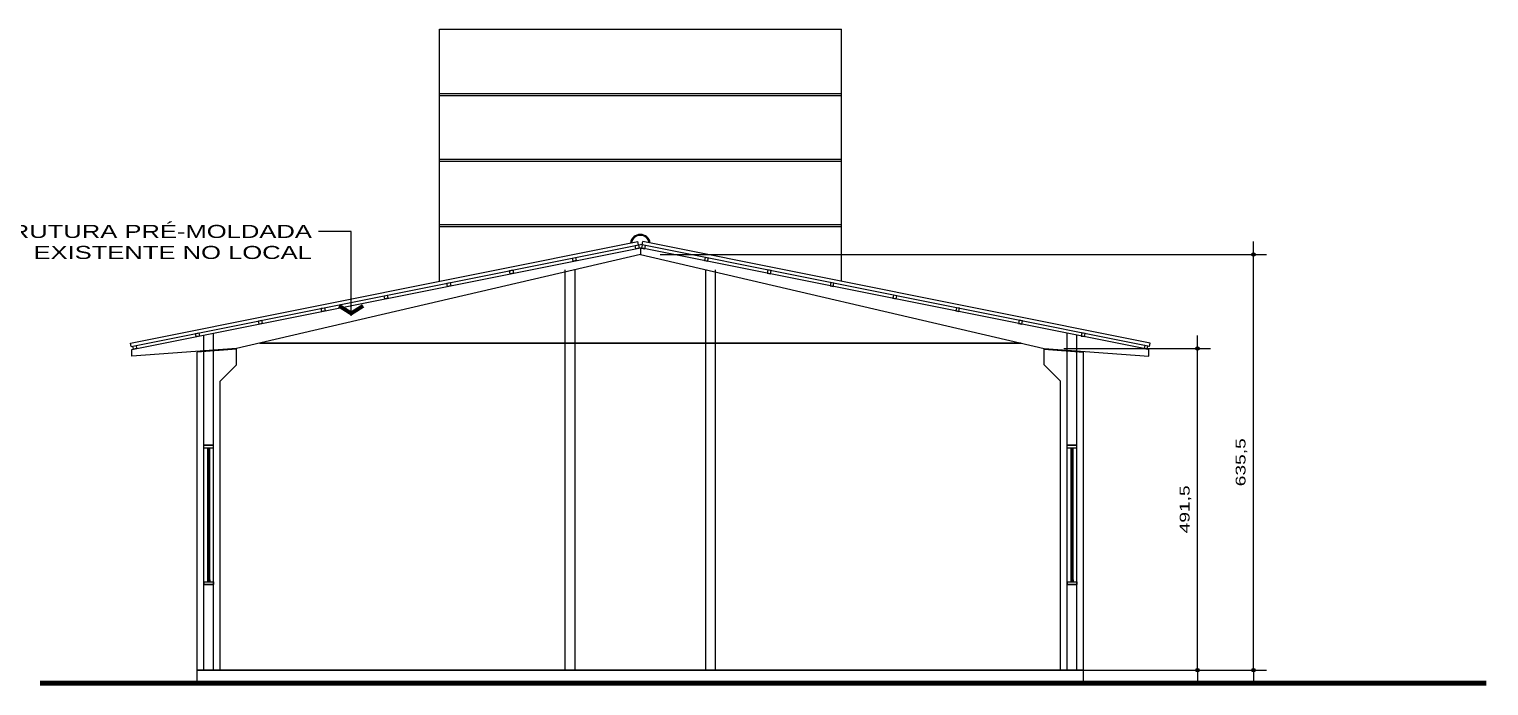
# Model space of a CAD drawing. Extents: x 5924 to 15219, y 2637 to 8140.
# Drawn here: x 12986 to 15219, y 6850 to 7854 of the extents above; entities that cross this region are included whole.
import ezdxf
from ezdxf.enums import TextEntityAlignment as Align

# ---------------------------------------------------------------- set-up
doc = ezdxf.new("R2010")
doc.units = 0
doc.header["$LTSCALE"] = 35
doc.layers.get('0').update_dxf_attribs({"linetype": 'CONTINUOUS'})
doc.layers.get('DEFPOINTS').update_dxf_attribs({"linetype": 'CONTINUOUS'})
for name, color, linetype in [('COTA', 13, 'CONTINUOUS'), ('ESPEC', 2, 'CONTINUOUS'), ('ESQUADRIA', 2, 'CONTINUOUS'), ('ESTRUT', 12, 'CONTINUOUS'), ('GERAL', 7, 'CONTINUOUS'), ('INDCORTE', 2, 'CONTINUOUS'), ('LINVISTA', 13, 'CONTINUOUS'), ('PAREDE', 6, 'CONTINUOUS'), ('VIDRO', 1, 'CONTINUOUS')]:
    doc.layers.add(name, color=color, linetype=linetype)
doc.styles.add('REGUA60', font='arial.ttf', dxfattribs={"width": 1.4})
doc.styles.add('REGUA80', font='arial.ttf', dxfattribs={"width": 1.4})
doc.styles.get("Standard").update_dxf_attribs({"font": 'ISOCP'})
doc.dimstyles.new('ISO-25', dxfattribs={"dimtxt": 2.5, "dimasz": 2.5, "dimexe": 1.25, "dimexo": 0.625, "dimtad": 1, "dimdec": 4, "dimdsep": 46, "dimlunit": 6, "dimtxsty": 'Standard', "dimcen": 2.5, "dimadec": 0, "dimazin": 0, "dimtfac": 1, "dimtdec": 4, "dimtmove": 0, "dimatfit": 3, "dimfxl": 1, "dimtolj": 1, "dimtzin": 0, "dimarcsym": 0})

# ---------------------------------------------------------------- blocks, each defined once
blk = doc.blocks.new('COTAPT')
at = {"color": 0, "linetype": 'ByBlock'}
blk.add_line((0, 0), (200, 0), dxfattribs=at)
at = {"color": 6, "linetype": 'ByBlock'}
blk.add_lwpolyline([(-20, 20), (20, 20), (20, -20), (-20, -20)], close=True, dxfattribs=at)
blk = doc.blocks.new('*D11')
at = {"color": 0, "linetype": 'ByBlock'}
for p, q in [((12563.1, 7509.5), (13491, 7509.5)), ((13471, 6874), (13471, 7509.4)), ((13241.1, 6873.9), (13491, 6873.9))]:
    blk.add_line(p, q, dxfattribs=at)
at = {"layer": 'DEFPOINTS', "color": 0, "linetype": 'ByBlock'}
for p in [(12533.1, 7509.5), (13471, 7509.5), (13211.1, 6873.9)]:
    blk.add_point(p, dxfattribs=at)
at = {"color": 0, "linetype": 'ByBlock', "xscale": 0.1, "yscale": 0.1, "zscale": 0.1}
for p, rotation in [((13471, 7509.5), 90), ((13471, 6873.9), 270)]:
    blk.add_blockref('COTAPT', p, dxfattribs=dict(at, rotation=rotation))
at = {"color": 2, "linetype": 'ByBlock', "insert": (13452.8, 7191.7), "char_height": 15, "attachment_point": 5, "rotation": 90, "style": 'REGUA60'}
blk.add_mtext('\\A1;635,5', dxfattribs=at)
blk = doc.blocks.new('*D12')
at = {"color": 0, "linetype": 'ByBlock'}
for p, q in [((13181.1, 7365.6), (13405.5, 7365.6)), ((13385.5, 6874), (13385.5, 7365.5)), ((13206.1, 6873.9), (13405.5, 6873.9))]:
    blk.add_line(p, q, dxfattribs=at)
at = {"layer": 'DEFPOINTS', "color": 0, "linetype": 'ByBlock'}
for p in [(13151.1, 7365.6), (13385.5, 7365.6), (13176.1, 6873.9)]:
    blk.add_point(p, dxfattribs=at)
at = {"color": 0, "linetype": 'ByBlock', "xscale": 0.1, "yscale": 0.1, "zscale": 0.1}
for p, rotation in [((13385.5, 7365.6), 90), ((13385.5, 6873.9), 270)]:
    blk.add_blockref('COTAPT', p, dxfattribs=dict(at, rotation=rotation))
at = {"color": 2, "linetype": 'ByBlock', "insert": (13367.2, 7119.7), "char_height": 15, "attachment_point": 5, "rotation": 90, "style": 'REGUA60'}
blk.add_mtext('\\A1;491,5', dxfattribs=at)
blk = doc.blocks.new('INDSETAD')
at = {"color": 4, "linetype": 'ByBlock'}
for points in [[(0, 0), (1.26, 2), (0.71, 0), (1.77, 1.68)], [(0, 0), (1.26, -2), (0.71, 0), (1.77, -1.68)]]:
    blk.add_solid(points, dxfattribs=at)

msp = doc.modelspace()

# ---------------------------------------------------------------- linework, layer by layer
at = {"layer": 'ESPEC'}
for p, q in [((13478.702, 7544.669), (13428.639, 7544.669)), ((13478.702, 7415.786), (13478.702, 7544.669))]:
    msp.add_line(p, q, dxfattribs=at)
at = {"layer": 'ESQUADRIA'}
for p, q in [((13253.229, 7217.858), (13268.229, 7217.858)), ((13253.229, 7213.858), (13253.229, 7217.858)), ((13253.229, 7213.858), (13268.229, 7213.858)), ((13259.229, 7210.649), (13259.229, 7213.858)), ((13262.229, 7210.649), (13262.229, 7213.858)), ((13268.229, 7213.858), (13268.229, 7217.858)), ((14574.262, 7213.858), (14574.262, 7217.858)), ((14574.262, 7217.858), (14589.262, 7217.858)), ((14574.262, 7213.858), (14589.262, 7213.858)), ((14580.262, 7210.649), (14580.262, 7213.858)), ((14583.262, 7210.649), (14583.262, 7213.858)), ((14589.262, 7213.858), (14589.262, 7217.858)), ((13259.229, 7210.649), (13260.229, 7210.649)), ((13260.229, 7211.649), (13261.229, 7211.649)), ((13260.229, 7210.649), (13260.229, 7211.649)), ((13261.229, 7210.649), (13261.229, 7211.649)), ((13261.229, 7210.649), (13262.229, 7210.649)), ((14580.262, 7210.649), (14581.262, 7210.649)), ((14581.262, 7210.649), (14581.262, 7211.649)), ((14581.262, 7211.649), (14582.262, 7211.649)), ((14582.262, 7210.649), (14582.262, 7211.649)), ((14582.262, 7210.649), (14583.262, 7210.649)), ((13253.229, 7008.858), (13253.229, 7004.858)), ((13253.229, 7008.858), (13268.229, 7008.858)), ((13253.229, 7004.858), (13268.229, 7004.858)), ((13259.229, 7012.068), (13259.229, 7008.858)), ((13259.229, 7012.068), (13260.229, 7012.068)), ((13260.229, 7012.068), (13260.229, 7011.068)), ((13260.229, 7011.068), (13261.229, 7011.068)), ((13261.229, 7012.068), (13261.229, 7011.068)), ((13261.229, 7012.068), (13262.229, 7012.068)), ((13262.229, 7012.068), (13262.229, 7008.858)), ((13268.229, 7008.858), (13268.229, 7004.858)), ((14574.262, 7008.858), (14589.262, 7008.858)), ((14574.262, 7008.858), (14574.262, 7004.858)), ((14574.262, 7004.858), (14589.262, 7004.858)), ((14580.262, 7012.068), (14581.262, 7012.068)), ((14580.262, 7012.068), (14580.262, 7008.858)), ((14581.262, 7012.068), (14581.262, 7011.068)), ((14581.262, 7011.068), (14582.262, 7011.068)), ((14582.262, 7012.068), (14583.262, 7012.068)), ((14582.262, 7012.068), (14582.262, 7011.068)), ((14583.262, 7012.068), (14583.262, 7008.858)), ((14589.262, 7008.858), (14589.262, 7004.858))]:
    msp.add_line(p, q, dxfattribs=at)
at = {"layer": 'ESTRUT'}
for p, q in [((13143.229, 7364.056), (13921.246, 7519.659)), ((13921.246, 7509.461), (13303.229, 7365.561)), ((14699.262, 7364.056), (13921.246, 7519.659)), ((13921.246, 7519.659), (13921.246, 7509.461)), ((13921.246, 7519.659), (13921.246, 7509.461)), ((13921.246, 7519.659), (13921.246, 7509.461)), ((13921.246, 7519.659), (13921.246, 7509.461)), ((13921.246, 7509.461), (14539.262, 7365.561)), ((13303.229, 7365.561), (13143.229, 7353.858)), ((13143.229, 7353.858), (13143.229, 7364.056)), ((13303.302, 7364.564), (13243.229, 7360.17)), ((13243.229, 6853.858), (13243.229, 7360.17)), ((13303.229, 7340.561), (13303.229, 7365.561)), ((14539.189, 7364.564), (14599.262, 7360.17)), ((14539.262, 7365.561), (14699.262, 7353.858)), ((14539.262, 7340.561), (14539.262, 7365.561)), ((14599.262, 6853.858), (14599.262, 7360.17)), ((14699.262, 7353.858), (14699.262, 7364.056)), ((13303.229, 7340.561), (13278.229, 7315.561)), ((14539.262, 7340.561), (14564.262, 7315.561)), ((13278.229, 6873.858), (13278.229, 7315.561)), ((14564.262, 6873.858), (14564.262, 7315.561)), ((14599.262, 6873.858), (13243.229, 6873.858)), ((13243.229, 6873.858), (14599.262, 6873.858))]:
    msp.add_line(p, q, dxfattribs=at)
at = {"layer": 'ESTRUT', "const_width": 8}
msp.add_lwpolyline([(13002.666, 6853.858), (15215.388, 6853.858)], dxfattribs=at)
at = {"layer": 'GERAL'}
for p, q in [((13613.794, 7468.367), (13613.794, 7853.916)), ((13613.794, 7853.916), (14228.794, 7853.916)), ((14228.794, 7468.348), (14228.794, 7853.916))]:
    msp.add_line(p, q, dxfattribs=at)
at = {"layer": 'INDCORTE'}
for p, q in [((13141.268, 7373.862), (13917.323, 7529.073)), ((13918.304, 7524.17), (13917.323, 7529.073)), ((13924.187, 7524.17), (13925.168, 7529.073)), ((14701.223, 7373.862), (13925.168, 7529.073)), ((13142.249, 7368.959), (13921.246, 7524.759)), ((14700.243, 7368.959), (13921.246, 7524.759)), ((13142.249, 7368.959), (13141.268, 7373.862)), ((14700.243, 7368.959), (14701.223, 7373.862))]:
    msp.add_line(p, q, dxfattribs=at)
for points in [[(13822.207, 7504.951), (13823.188, 7500.048), (13818.285, 7499.067), (13817.304, 7503.97)], [(13918.304, 7524.17), (13919.285, 7519.267), (13914.382, 7518.287), (13913.401, 7523.19)], [(13924.187, 7524.17), (13923.207, 7519.267), (13928.11, 7518.287), (13929.09, 7523.19)], [(14020.284, 7504.951), (14019.304, 7500.048), (14024.207, 7499.067), (14025.187, 7503.97)], [(13726.11, 7485.731), (13727.091, 7480.828), (13722.188, 7479.848), (13721.207, 7484.751)], [(14116.381, 7485.731), (14115.401, 7480.828), (14120.304, 7479.848), (14121.284, 7484.751)], [(13630.013, 7466.512), (13630.994, 7461.609), (13626.091, 7460.629), (13625.11, 7465.531)], [(14212.478, 7466.512), (14211.498, 7461.609), (14216.401, 7460.629), (14217.381, 7465.531)], [(13533.916, 7447.293), (13534.897, 7442.39), (13529.994, 7441.409), (13529.013, 7446.312)], [(14308.575, 7447.293), (14307.595, 7442.39), (14312.497, 7441.409), (14313.478, 7446.312)], [(13437.819, 7428.073), (13438.8, 7423.17), (13433.897, 7422.19), (13432.917, 7427.093)], [(14404.672, 7428.073), (14403.691, 7423.17), (14408.594, 7422.19), (14409.575, 7427.093)], [(13341.723, 7408.854), (13342.703, 7403.951), (13337.8, 7402.97), (13336.82, 7407.873)], [(14500.769, 7408.854), (14499.788, 7403.951), (14504.691, 7402.97), (14505.672, 7407.873)], [(13149.529, 7370.415), (13150.509, 7365.512), (13145.606, 7364.532), (13144.626, 7369.435)], [(13245.626, 7389.634), (13246.606, 7384.732), (13241.703, 7383.751), (13240.723, 7388.654)], [(14596.866, 7389.634), (14595.885, 7384.732), (14600.788, 7383.751), (14601.769, 7388.654)], [(14692.963, 7370.415), (14691.982, 7365.512), (14696.885, 7364.532), (14697.866, 7369.435)]]:
    msp.add_lwpolyline(points, close=True, dxfattribs=at)
for radius, start, end in [(15.297, 7.768382, 172.231618), (13.797, 9.937488, 170.062512)]:
    msp.add_arc((13921.246, 7524.759), radius, start, end, dxfattribs=at)
at = {"layer": 'LINVISTA'}
for p, q in [((13613.794, 7755.358), (14228.794, 7755.358)), ((13613.794, 7752.358), (14228.794, 7752.358)), ((13613.794, 7655.358), (14228.787, 7655.358)), ((13613.794, 7652.358), (14228.787, 7652.358)), ((13613.794, 7555.358), (14228.78, 7555.358)), ((13613.794, 7552.358), (14228.78, 7552.358)), ((13338.863, 7373.858), (14503.628, 7373.858)), ((14503.628, 7373.858), (13338.863, 7373.858)), ((13253.229, 7004.858), (13253.229, 7213.858)), ((13268.229, 7004.858), (13268.229, 7213.858)), ((14574.262, 7004.858), (14574.262, 7213.858)), ((14589.262, 7004.858), (14589.262, 7213.858)), ((13259.229, 7008.858), (13259.229, 7210.649)), ((13262.229, 7008.858), (13262.229, 7210.649)), ((14580.262, 7008.858), (14580.262, 7210.649)), ((14583.262, 7008.858), (14583.262, 7210.649))]:
    msp.add_line(p, q, dxfattribs=at)
at = {"layer": 'PAREDE'}
for p, q in [((13806.246, 6873.858), (13806.246, 7486.177)), ((13821.246, 6873.858), (13821.246, 7486.177)), ((14021.246, 6873.858), (14021.246, 7486.177)), ((14036.246, 6873.858), (14036.246, 7486.177)), ((13253.229, 7217.858), (13253.229, 7386.056)), ((13268.229, 7217.858), (13268.229, 7389.056)), ((14574.262, 7217.858), (14574.262, 7389.056)), ((14589.262, 7217.858), (14589.262, 7386.056)), ((13268.229, 7217.858), (13253.229, 7217.858)), ((14589.262, 7217.858), (14574.262, 7217.858)), ((13253.229, 6873.858), (13253.229, 7004.858)), ((13268.229, 7004.858), (13253.229, 7004.858)), ((13268.229, 6873.858), (13268.229, 7004.858)), ((14574.262, 6873.858), (14574.262, 7004.858)), ((14589.262, 7004.858), (14574.262, 7004.858)), ((14589.262, 6873.858), (14589.262, 7004.858)), ((13253.229, 6873.858), (13268.229, 6873.858)), ((13806.246, 6873.858), (13821.246, 6873.858)), ((14021.246, 6873.858), (14036.246, 6873.858)), ((14574.262, 6873.858), (14589.262, 6873.858))]:
    msp.add_line(p, q, dxfattribs=at)
at = {"layer": 'VIDRO'}
for p, q in [((13260.229, 7012.068), (13260.229, 7210.649)), ((13261.229, 7012.068), (13261.229, 7210.649)), ((14581.262, 7012.068), (14581.262, 7210.649)), ((14582.262, 7012.068), (14582.262, 7210.649))]:
    msp.add_line(p, q, dxfattribs=at)

# ---------------------------------------------------------------- block references
at = {"layer": 'ESPEC', "xscale": 10, "yscale": 10, "zscale": 10, "rotation": 90}
msp.add_blockref('INDSETAD', (13478.702, 7415.786), dxfattribs=at)

# ---------------------------------------------------------------- texts
at = {"layer": 'ESPEC', "style": 'REGUA80', "width": 1.4}
for s, p in [('ESTRUTURA PRÉ-MOLDADA', (13418.639, 7544.669)), ('EXISTENTE NO LOCAL', (13418.639, 7512.541))]:
    msp.add_text(s, height=20, dxfattribs=at).set_placement(p, align=Align.MIDDLE_RIGHT)

# ---------------------------------------------------------------- dimensions: what is measured, and where the dimension line sits
at = {"layer": 'COTA'}
for base, p1, p2, picture, middle in [((14859.184, 7509.461), (14599.262, 6873.858), (13921.246, 7509.461), '*D11', (14840.931, 7191.66)), ((14773.698, 7365.561), (14564.262, 6873.858), (14539.262, 7365.561), '*D12', (14755.361, 7119.71))]:
    dim = msp.add_linear_dim(base=base, p1=p1, p2=p2, angle=90, dimstyle='ISO-25', override={"dimscale": 10, "dimtxt": 1.5, "dimasz": 0.01, "dimexe": 2, "dimexo": 3, "dimgap": 0.98, "dimdec": 2, "dimrnd": 0.5, "dimtxsty": 'REGUA60', "dimblk": 'COTAPT', "dimcen": 4, "dimdle": 4, "dimclrt": 2, "dimaunit": 1, "dimtofl": 0}, dxfattribs=at)
    dim.commit()
    dim.dimension.update_dxf_attribs({"geometry": picture, "text_midpoint": middle, "insert": (1388.17, 0)})

doc.saveas('drawing.dxf')
